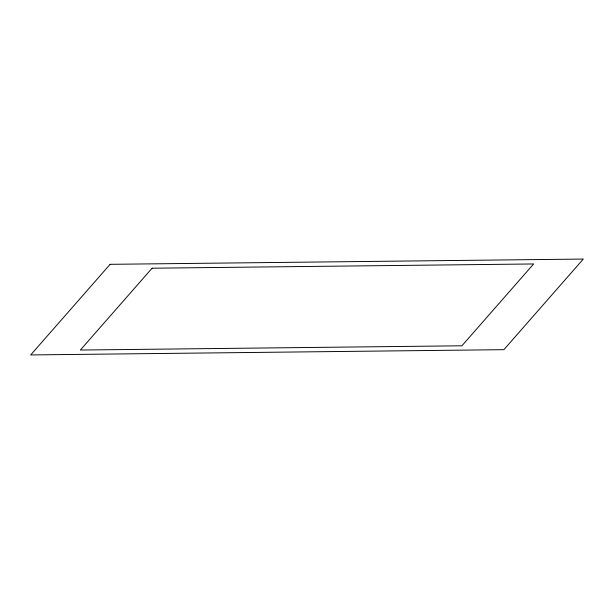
<?xml version="1.0" encoding="UTF-8"?>
<svg xmlns="http://www.w3.org/2000/svg" width="614" height="614" viewBox="0 0 614 614"><rect width="100%" height="100%" fill="white"/><g stroke="black" fill="none" stroke-linecap="round" stroke-linejoin="round"><path stroke-width="0.92" d="M110.113 264.327L30.7 354.938L503.887 349.673L583.3 259.062L110.113 264.327M152.088 268.211L80.365 350.041L461.912 345.789L533.635 263.959L152.088 268.211"/></g></svg>
